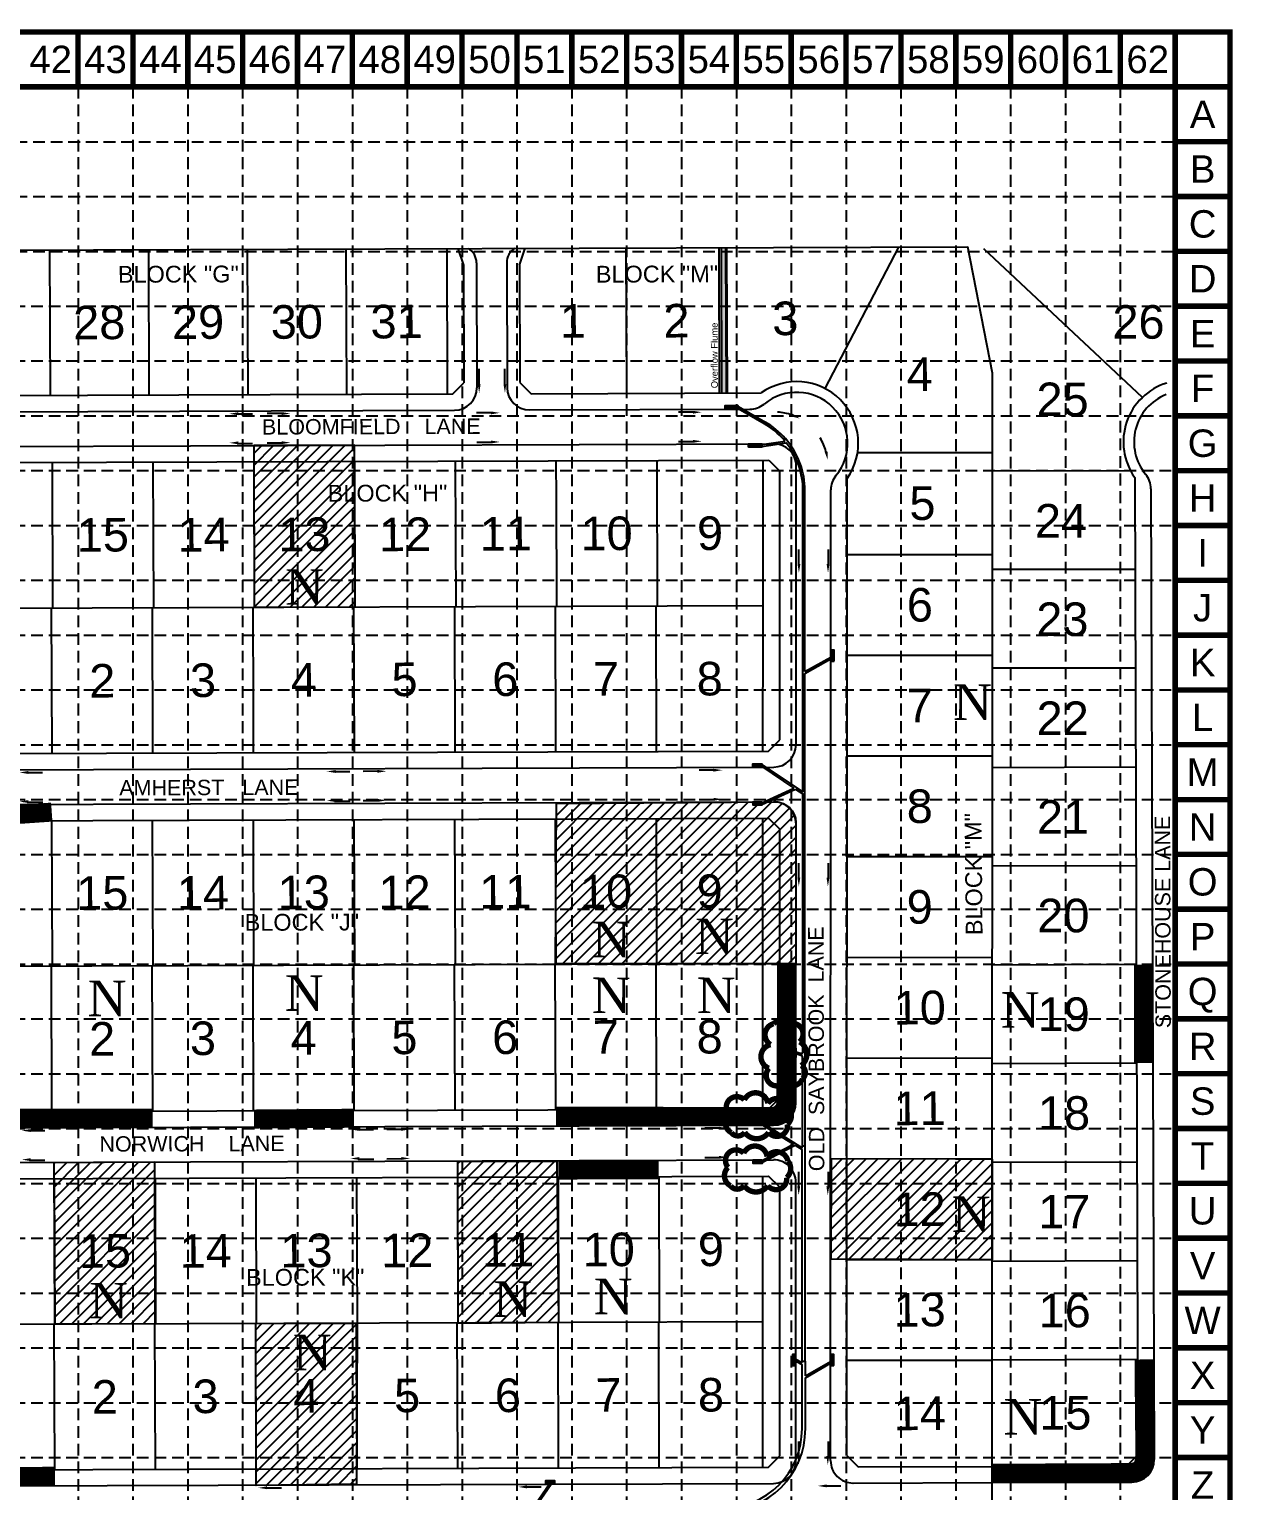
# Model space of a CAD drawing. Header units: feet. Extents: x 2468808 to 2471949, y 7110842 to 7112807.
# Drawn here: x 2470874 to 2471949, y 7111501 to 7112807 of the extents above; entities that cross this region are included whole.
import ezdxf
from ezdxf.enums import TextEntityAlignment as Align

# ---------------------------------------------------------------- set-up
doc = ezdxf.new("R2010")
doc.units = ezdxf.units.FT
doc.header["$LTSCALE"] = 35
doc.header["$MEASUREMENT"] = 0
doc.linetypes.add('HIDDEN', pattern=[0.375, 0.25, -0.125])
doc.linetypes.add('PHANTOM2', pattern=[3.15, 1.9, -0.25, 0.25, -0.25, 0.25, -0.25])
for name, color, linetype in [('AROW', 250, 'CONTINUOUS'), ('BASE', 7, 'CONTINUOUS'), ('BDY', 250, 'PHANTOM2'), ('BLOCKNO', 250, 'CONTINUOUS'), ('EROSION BLANKET', 84, 'CONTINUOUS'), ('FLOW', 250, 'CONTINUOUS'), ('FUTURE', 250, 'CONTINUOUS'), ('GRID', 254, 'HIDDEN'), ('INLET PROTECTION', 5, 'CONTINUOUS'), ('LOT', 250, 'CONTINUOUS'), ('LOTNO', 250, 'CONTINUOUS'), ('Newcastle homesites', 194, 'CONTINUOUS'), ('PVMT', 250, 'CONTINUOUS'), ('SODDED LOT', 2, 'CONTINUOUS'), ('SROW', 250, 'CONTINUOUS'), ('STM', 1, 'CONTINUOUS'), ('STRNAMES', 250, 'CONTINUOUS')]:
    doc.layers.add(name, color=color, linetype=linetype)
doc.styles.add('NEWCASTLE', font='TIMES.TTF')
doc.styles.get("Standard").update_dxf_attribs({"font": 'ARIAL.TTF'})
pattern_1 = [(45, (2470717.0252, 7110827.63866), (-0.176776695, 0.176776695), [])]
pattern_2 = [(135, (2472219.64393, 7111475.85205), (-0.176776695, -0.176776695), [])]

# ---------------------------------------------------------------- blocks, each defined once
blk = doc.blocks.new('1DB')
at = {"layer": 'FLOW'}
for p, q in [((6.2, 13), (20.1, 13)), ((6.2, -13.5), (20.1, -13.5))]:
    blk.add_line(p, q, dxfattribs=at)
for points in [[(7.3, 11.7), (7.3, 14.3), (-0.6, 13)], [(7.3, -14.3), (7.3, -11.7), (-0.6, -13)]]:
    blk.add_solid(points, dxfattribs=at)
blk = doc.blocks.new('1D')
at = {"layer": 'FLOW'}
for p, q in [((7.4, 11.5), (21.2, 11.5)), ((7.4, -11.5), (21.2, -11.5))]:
    blk.add_line(p, q, dxfattribs=at)
for points in [[(7.4, 10.2), (7.4, 12.8), (-0.4, 11.5)], [(7.4, -12.8), (7.4, -10.2), (-0.4, -11.5)]]:
    blk.add_solid(points, dxfattribs=at)

msp = doc.modelspace()

# ---------------------------------------------------------------- hatches: boundary and pattern name
at = {"layer": 'PVMT'}
h = msp.add_hatch(dxfattribs=at)
h.set_pattern_fill('CONCRETE', scale=10, angle=89.9854, style=0)
h.set_pattern_definition([(134.9854, (2472223.992, 7111378.821), (-10.000045, 0.002547), [1.4142, -2.8285, 0.7071, -4.2426, 1.4142, -3.535536]), (224.9854, (2472223.4934, 7111385.321), (-0.002547, -10.000045), [1.41421, -2.1213, 0.7071, -3.5355, 1.41421, -4.949816]), (153.42035, (2472225.4914, 7111377.3203), (-10, 0.002547), [1.118, -4.472, 1.118, -4.47234]), (206.55046, (2472225.4914, 7111377.3203), (-10, 0.002547), [1.118, -4.472, 1.118, -4.47234]), (89.9854, (2472224.491, 7111377.321), (-10, 0.00255), [0.5, -4, 1, -4, 0.5]), (89.9854, (2472222.991, 7111377.321), (-10, 0.00255), [-1.5, 1, -4, 0, -3.5, 0]), (89.9854, (2472222.491, 7111377.321), (-10, 0.00255), [-4, 0, -3, 1, -2, 0]), (89.9854, (2472220.991, 7111377.321), (-10, 0.00255), [-2, 0, -2.5, 1, -4.5, 0]), (89.9854, (2472219.491, 7111377.322), (-10, 0.00255), [-2, 1, -4, 1, -2, 0]), (89.9854, (2472216.991, 7111377.322), (-10, 0.00255), [-1.5, 1, -2, 0, -5.5, 0]), (89.9854, (2472216.491, 7111377.323), (-10, 0.00255), [-2, 0, -6, 1, -1, 0]), (179.9854, (2472223.492, 7111377.821), (-0.00255, -10), [-3, 0, -3, 0, -4, 0]), (179.9854, (2472225.492, 7111378.82), (-0.00255, -10), [-1.5, 1, -4, 0, -3.5, 0]), (179.9854, (2472225.492, 7111379.82), (-0.00255, -10), [-4, 0, -3.5, 1, -1.5, 0]), (179.9854, (2472225.493, 7111385.32), (-0.00255, -10), [-2, 1, -5, 1, -1, 0]), (179.9854, (2472224.492, 7111378.321), (-0.00255, -10), [-3, 0, -3.5, 0, -3.5, 0]), (179.9854, (2472224.492, 7111379.321), (-0.00255, -10), [-2.5, 0, -5.5, 0, -2, 0]), (179.9854, (2472223.992, 7111380.321), (-0.00255, -10), [-5, 0, -1.5, 0, -3.5, 0]), (179.9854, (2472224.992, 7111380.82), (-0.00255, -10), [-4.5, 0, -2, 0, -2.5, 0]), (179.9854, (2472223.493, 7111381.821), (-0.00255, -10), [-4, 0, -1.5, 0, -4, 0]), (179.9854, (2472222.993, 7111382.321), (-0.00255, -10), [-4.5, 0, -2, 0, -3.5, 0]), (179.9854, (2472225.493, 7111382.82), (-0.00255, -10), [-6, 0, -2.5, 0, -1.5, 0]), (179.9854, (2472223.993, 7111383.321), (-0.00255, -10), [-2, 0, -4, 0, -4, 0]), (179.9854, (2472224.493, 7111383.821), (-0.00255, -10), [-4.5, 0, -2.5, 0, -3, 0]), (179.9854, (2472224.993, 7111384.32), (-0.00255, -10), [-4, 0, -3, 0, -3, 0]), (179.9854, (2472224.493, 7111385.321), (-0.00255, -10), [-3, 0, -3, 0, -4, 0]), (179.9854, (2472223.994, 7111386.321), (-0.00255, -10), [-4, 0, -2, 0, -4, 0]), (179.9854, (2472223.494, 7111386.821), (-0.00255, -10), [-1.5, 0, -6, 0, -2.5, 0])])
h.paths.add_polyline_path([(2471495.5, 7112611.6), (2471491.5, 7112611.6), (2471492, 7112481.6), (2471496, 7112481.6)])
at = {"layer": 'SODDED LOT'}
h = msp.add_hatch(dxfattribs=at)
h.set_pattern_fill('ANSI31', color=256, scale=60, style=0)
h.paths.add_polyline_path([(2471074.5, 7112290.2), (2471164.6, 7112290.5), (2471164, 7112435), (2471074.1, 7112434.7)])
edge = h.paths.add_edge_path()
edge.add_line((2471343.8, 7111971.4), (2471344.7, 7112114.9))
edge.add_line((2471344.7, 7112114.9), (2471539.9, 7112116.2))
edge.add_arc((2471540, 7112097.8), 18.4, 0.6652, 90.3626, ccw=False)
edge.add_line((2471558.3, 7112098), (2471558.4, 7111971.6))
edge.add_line((2471558.4, 7111971.6), (2471343.8, 7111971.4))
h.paths.add_polyline_path([(2471734, 7111796.9), (2471589.9, 7111797.2), (2471589.6, 7111707.8), (2471734, 7111707.3)])
h.paths.add_polyline_path([(2471256.5, 7111650.5), (2471346.6, 7111651.4), (2471345.3, 7111794.4), (2471256.1, 7111794.9)])
h.paths.add_polyline_path([(2470896.1, 7111649.7), (2470986.2, 7111650.2), (2470985.8, 7111794.1), (2470895.5, 7111793.8)])
h.paths.add_polyline_path([(2471075.9, 7111650), (2471166.4, 7111650.4), (2471166, 7111506.4), (2471076.3, 7111505.2)])
edge = h.paths.add_edge_path()
edge.add_line((2470616.6, 7111503.8), (2470614.6, 7111613.5))
edge.add_line((2470614.6, 7111613.5), (2470752, 7111614.5))
edge.add_line((2470752, 7111614.5), (2470752.5, 7111524.2))
edge.add_arc((2470733, 7111524.1), 19.5, -88.4919, 0.3567, ccw=False)
edge.add_line((2470733.5, 7111504.6), (2470623.7, 7111504.2))
edge.add_line((2470623.7, 7111504.2), (2470616.6, 7111503.8))
h.paths.add_polyline_path([(2470463.6, 7111603.2), (2470613, 7111603.4), (2470612.9, 7111756.9), (2470462.9, 7111757.4)])
h.paths.add_polyline_path([(2469852.6, 7111706.2), (2469854.1, 7111571.6), (2469927.9, 7111571.6), (2469926.6, 7111706)])
edge = h.paths.add_edge_path()
edge.add_line((2470297.3, 7111740.5), (2470297.3, 7111842))
edge.add_line((2470297.3, 7111842), (2470411.9, 7111842.4))
edge.add_arc((2470411.9, 7111823), 19.4, 2.0481, 90.236, ccw=False)
edge.add_line((2470431.4, 7111823.7), (2470431.8, 7111741))
edge.add_line((2470431.8, 7111741), (2470297.3, 7111740.5))
h.paths.add_polyline_path([(2470148.9, 7111841.3), (2470149.5, 7111666.1), (2470223.6, 7111666.4), (2470222.9, 7111841.7)])
h.paths.add_polyline_path([(2470001.1, 7111840.8), (2469926.2, 7111840.4), (2469926.8, 7111706.4), (2470001.5, 7111706.6)])
h.paths.add_polyline_path([(2469683.7, 7111706.2), (2469852.2, 7111706.2), (2469851.4, 7111840.1), (2469708.6, 7111840.1), (2469694.2, 7111838.7), (2469687, 7111833.8), (2469682.2, 7111824.5), (2469681.4, 7111811.1), (2469682.4, 7111706.1)])
h.paths.add_polyline_path([(2469381, 7112045.7), (2469514.3, 7112044.5), (2469517.5, 7112080.6), (2469651.2, 7112064.4), (2469658.5, 7112108.2), (2469658.5, 7112116.8), (2469656.5, 7112120), (2469653.2, 7112126.9), (2469652.8, 7112135.1), (2469650.4, 7112142.4), (2469650.4, 7112146.4), (2469533, 7112162.7), (2469523.6, 7112122.5), (2469389.5, 7112138.3), (2469384.7, 7112102.6), (2469381.4, 7112070.9)])
h.paths.add_polyline_path([(2470183.6, 7112307.1), (2470258.3, 7112308.1), (2470258, 7112441), (2470183, 7112441)])
h.paths.add_polyline_path([(2470033.7, 7112306.6), (2470108.6, 7112307.6), (2470107.6, 7112441.3), (2470033, 7112441)])
h.paths.add_polyline_path([(2469731.5, 7112305.7), (2469808.5, 7112305.9), (2469807.9, 7112440.4), (2469731.1, 7112440.1)])
h.paths.add_polyline_path([(2469437.2, 7112304.7), (2469573.7, 7112305.3), (2469572.9, 7112439.8), (2469497.1, 7112438.9), (2469488.7, 7112437.5), (2469481.6, 7112432.7), (2469477.4, 7112427), (2469474.2, 7112416)])
h.paths.add_polyline_path([(2470320.4, 7112607.5), (2470321.1, 7112473.2), (2470245.5, 7112472.9), (2470245.1, 7112607)])
h.paths.add_polyline_path([(2470255.7, 7112007.2), (2470416.4, 7112007.9), (2470430.9, 7112007.8), (2470430.5, 7112122.8), (2470430.5, 7112123.9), (2470430.3, 7112125.5), (2470430, 7112126.7), (2470429.9, 7112127.2), (2470429.6, 7112128.2), (2470429.5, 7112128.7), (2470429, 7112130.2), (2470428.3, 7112131.6), (2470427.4, 7112133), (2470426.6, 7112134.3), (2470425.6, 7112135.6), (2470424.5, 7112136.7), (2470423.4, 7112137.7), (2470422, 7112138.8), (2470420.8, 7112139.5), (2470419.2, 7112140.4), (2470417.8, 7112141), (2470416.4, 7112141.5), (2470415.1, 7112141.9), (2470413.1, 7112142.2), (2470411.7, 7112142.4), (2470255.7, 7112141.7)])
h.paths.add_polyline_path([(2470605.1, 7112373.6), (2470460.6, 7112373.3), (2470460.5, 7112450.6), (2470529.8, 7112450.1), (2470605, 7112450.5)])
at = {"layer": 'STM'}
h = msp.add_hatch(dxfattribs=at)
h.set_pattern_fill('ANSI31', color=5, scale=2, angle=90, style=0)
h.set_pattern_definition(pattern_2)
h.paths.add_polyline_path([(2471506.8, 7112467.1), (2471506.8, 7112470.1), (2471494.8, 7112470.1), (2471494.8, 7112467.1)])
h = msp.add_hatch(dxfattribs=at)
h.set_pattern_fill('ANSI31', color=5, scale=2, angle=90, style=0)
h.set_pattern_definition(pattern_2)
h.paths.add_polyline_path([(2471516, 7112433.2), (2471516, 7112436.2), (2471528, 7112436.2), (2471528, 7112433.2)])
h = msp.add_hatch(dxfattribs=at)
h.set_pattern_fill('ANSI31', color=5, scale=2, angle=90, style=0)
h.set_pattern_definition(pattern_2)
h.paths.add_polyline_path([(2471592.5, 7112241.9), (2471592.5, 7112251.9), (2471589.5, 7112251.9), (2471589.5, 7112241.9)])
h = msp.add_hatch(dxfattribs=at)
h.set_pattern_fill('ANSI31', color=5, scale=2, angle=90, style=0)
h.set_pattern_definition(pattern_2)
h.paths.add_polyline_path([(2471519.9, 7112147.2), (2471519.9, 7112150.2), (2471527.9, 7112150.2), (2471527.9, 7112147.2)])
h = msp.add_hatch(dxfattribs=at)
h.set_pattern_fill('ANSI31', color=5, scale=2, angle=90, style=0)
h.set_pattern_definition(pattern_2)
h.paths.add_polyline_path([(2471528, 7112116.2), (2471528.1, 7112113.2), (2471520.1, 7112113.2), (2471520, 7112116.2)])
h = msp.add_hatch(dxfattribs=at)
h.set_pattern_fill('ANSI31', color=5, scale=2, angle=90, style=0)
h.set_pattern_definition(pattern_2)
h.paths.add_polyline_path([(2471558.5, 7111887.9), (2471558.5, 7111895.9), (2471555.5, 7111895.9), (2471555.5, 7111887.9)])
h = msp.add_hatch(dxfattribs=at)
h.set_pattern_fill('ANSI31', color=5, scale=2, angle=90, style=0)
h.set_pattern_definition(pattern_2)
h.paths.add_polyline_path([(2471528, 7111827.2), (2471528, 7111830.2), (2471520, 7111830.2), (2471520, 7111827.2)])
h = msp.add_hatch(dxfattribs=at)
h.set_pattern_fill('ANSI31', color=5, scale=2, angle=90, style=0)
h.set_pattern_definition(pattern_2)
h.paths.add_polyline_path([(2471528.1, 7111796.2), (2471528.2, 7111793.2), (2471520.2, 7111793.2), (2471520.1, 7111796.2)])
h = msp.add_hatch(dxfattribs=at)
h.set_pattern_fill('ANSI31', color=5, scale=2, style=0)
h.set_pattern_definition(pattern_1)
h.paths.add_polyline_path([(2471555.4, 7111612.4), (2471558.4, 7111612.4), (2471558.4, 7111622.4), (2471555.4, 7111622.4)])
h = msp.add_hatch(dxfattribs=at)
h.set_pattern_fill('ANSI31', color=5, scale=2, style=0)
h.set_pattern_definition(pattern_1)
h.paths.add_polyline_path([(2471592.4, 7111612.4), (2471592.4, 7111622.4), (2471589.4, 7111622.4), (2471589.4, 7111612.4)])
h = msp.add_hatch(dxfattribs=at)
h.set_pattern_fill('ANSI31', color=5, scale=2, style=0)
h.set_pattern_definition(pattern_1)
h.paths.add_polyline_path([(2471334.9, 7111506.6), (2471334.9, 7111509.6), (2471342.9, 7111509.6), (2471342.9, 7111506.6)])

# ---------------------------------------------------------------- linework, layer by layer
at = {"layer": 'AROW', "color": 7}
for p, q in [((2471246.5, 7112610.8), (2471247, 7112480.8)), ((2471529.1, 7112274.7), (2471529.1, 7112421.8)), ((2470795.5, 7112289.2), (2471529.2, 7112291.8)), ((2471529, 7112161.7), (2471529.1, 7112275.7)), ((2471528.9, 7111841.7), (2471529, 7112101.7)), ((2470796.5, 7111969.2), (2471529, 7111971.7)), ((2471528.9, 7111521.7), (2471528.9, 7111781.7)), ((2470797.6, 7111649.2), (2471528.9, 7111651.7))]:
    msp.add_line(p, q, dxfattribs=at)
at = {"layer": 'BASE', "color": 9}
msp.add_line((2471897.2, 7112755.3), (2471897.2, 7110893.3), dxfattribs=at)
at = {"layer": 'BASE', "const_width": 4.9}
for points in [[(2468810.2, 7110844.3), (2471946.2, 7110844.3), (2471946.2, 7112804.3), (2468810.2, 7112804.3)], [(2468859.2, 7110893.3), (2471897.2, 7110893.3), (2471897.2, 7112755.3), (2468859.2, 7112755.3)]]:
    msp.add_lwpolyline(points, close=True, dxfattribs=at)
for points in [[(2470917.2, 7112755.3), (2470917.2, 7112804.3)], [(2470966.2, 7112755.3), (2470966.2, 7112804.3)], [(2471015.2, 7112755.3), (2471015.2, 7112804.3)], [(2471064.2, 7112755.3), (2471064.2, 7112804.3)], [(2471113.2, 7112755.3), (2471113.2, 7112804.3)], [(2471162.2, 7112755.3), (2471162.2, 7112804.3)], [(2471211.2, 7112755.3), (2471211.2, 7112804.3)], [(2471260.2, 7112755.3), (2471260.2, 7112804.3)], [(2471309.2, 7112755.3), (2471309.2, 7112804.3)], [(2471358.2, 7112755.3), (2471358.2, 7112804.3)], [(2471407.2, 7112755.3), (2471407.2, 7112804.3)], [(2471456.2, 7112755.3), (2471456.2, 7112804.3)], [(2471505.2, 7112755.3), (2471505.2, 7112804.3)], [(2471554.2, 7112755.3), (2471554.2, 7112804.3)], [(2471603.2, 7112755.3), (2471603.2, 7112804.3)], [(2471652.2, 7112755.3), (2471652.2, 7112804.3)], [(2471701.2, 7112755.3), (2471701.2, 7112804.3)], [(2471750.2, 7112755.3), (2471750.2, 7112804.3)], [(2471799.2, 7112755.3), (2471799.2, 7112804.3)], [(2471848.2, 7112755.3), (2471848.2, 7112804.3)], [(2471897.2, 7112755.3), (2471897.2, 7112804.3)], [(2471946.2, 7112755.3), (2471946.2, 7112804.3)], [(2471946.2, 7112755.3), (2471897.2, 7112755.3)], [(2471946.2, 7112706.3), (2471897.2, 7112706.3)], [(2471946.2, 7112657.3), (2471897.2, 7112657.3)], [(2471946.2, 7112608.3), (2471897.2, 7112608.3)], [(2471946.2, 7112559.3), (2471897.2, 7112559.3)], [(2471946.2, 7112510.3), (2471897.2, 7112510.3)], [(2471946.2, 7112461.3), (2471897.2, 7112461.3)], [(2471946.2, 7112412.3), (2471897.2, 7112412.3)], [(2471946.2, 7112363.3), (2471897.2, 7112363.3)], [(2471946.2, 7112314.3), (2471897.2, 7112314.3)], [(2471946.2, 7112265.3), (2471897.2, 7112265.3)], [(2471946.2, 7112216.3), (2471897.2, 7112216.3)], [(2471946.2, 7112167.3), (2471897.2, 7112167.3)], [(2471946.2, 7112118.3), (2471897.2, 7112118.3)], [(2471946.2, 7112069.3), (2471897.2, 7112069.3)], [(2471946.2, 7112020.3), (2471897.2, 7112020.3)], [(2471946.2, 7111971.3), (2471897.2, 7111971.3)], [(2471946.2, 7111922.3), (2471897.2, 7111922.3)], [(2471946.2, 7111873.3), (2471897.2, 7111873.3)], [(2471946.2, 7111824.3), (2471897.2, 7111824.3)], [(2471946.2, 7111775.3), (2471897.2, 7111775.3)], [(2471946.2, 7111726.3), (2471897.2, 7111726.3)], [(2471946.2, 7111677.3), (2471897.2, 7111677.3)], [(2471946.2, 7111628.3), (2471897.2, 7111628.3)], [(2471946.2, 7111579.3), (2471897.2, 7111579.3)], [(2471946.2, 7111530.3), (2471897.2, 7111530.3)]]:
    msp.add_lwpolyline(points, dxfattribs=at)
at = {"layer": 'BDY', "color": 7, "linetype": 'Continuous'}
for p, q in [((2470604.4, 7112608.6), (2471712.1, 7112612.3)), ((2471734.1, 7112499.3), (2471712.1, 7112612.3)), ((2471733.8, 7111462.4), (2471734.1, 7112499.3))]:
    msp.add_line(p, q, dxfattribs=at)
at = {"layer": 'EROSION BLANKET', "const_width": 17}
for points in [[(2470893.7, 7112107.1), (2470867.6, 7112105.3), (2470800.3, 7112105.1, 0.345478), (2470789.7, 7112096.7), (2470791.1, 7111843.1, 0.367897), (2470799.2, 7111833.7), (2470983.9, 7111833.7)], [(2471344.2, 7111835.4), (2471536.7, 7111835, 0.408154), (2471549.5, 7111847.5), (2471550.1, 7111971.2)]]:
    msp.add_lwpolyline(points, format="xyb", dxfattribs=at)
for points in [[(2471868.9, 7111970.9), (2471868.9, 7111883)], [(2471074.3, 7111832.8), (2471163.7, 7111833.5)], [(2471346.1, 7111787.2), (2471435.7, 7111787.5)], [(2470790.6, 7111649.7), (2470791.4, 7111522.6), (2470794.8, 7111518), (2470803.2, 7111512.5), (2470809.9, 7111513.2), (2470896.7, 7111513.5)], [(2471869.5, 7111617.9), (2471869.6, 7111588.8), (2471870.2, 7111529.2), (2471868, 7111521.6), (2471865.1, 7111518.9), (2471858.9, 7111516.7), (2471852.1, 7111516.8), (2471734, 7111516.2)]]:
    msp.add_lwpolyline(points, dxfattribs=at)
at = {"layer": 'FLOW', "color": 7}
for start, end in [(70.4938, 85.976), (15.7818, 31.264)]:
    msp.add_arc((2471538.6, 7112416.3), 48.5, start, end, dxfattribs=at)
for points in [[(2471555.3, 7112463.2), (2471554.3, 7112460.8), (2471562, 7112458.8)], [(2471586.6, 7112429.7), (2471584, 7112429.2), (2471586.9, 7112421.7)]]:
    msp.add_solid(points, dxfattribs=at)
at = {"layer": 'FUTURE'}
for p, q in [((2471867.9, 7112477.7), (2471726.4, 7112610.5)), ((2471857.4, 7112412), (2471734.3, 7112411.7)), ((2471861, 7112406.2), (2471863.9, 7111532.8)), ((2471875.5, 7112396.1), (2471878.5, 7111528.4)), ((2471861.3, 7112323.8), (2471734.2, 7112323.9)), ((2471861.6, 7112235.6), (2471734.3, 7112235.7)), ((2471861.9, 7112147.3), (2471734, 7112146.8)), ((2471862.2, 7112059.1), (2471734.3, 7112058.8)), ((2471862.5, 7111970.8), (2471734, 7111970.4)), ((2471862.8, 7111882.6), (2471733.9, 7111882)), ((2471863.1, 7111794.3), (2471734, 7111793.9)), ((2471863.4, 7111706.1), (2471733.9, 7111705.6)), ((2471863.7, 7111617.8), (2471733.7, 7111617.4)), ((2471854, 7111522.8), (2471863.9, 7111532.8)), ((2471734, 7111522.4), (2471854, 7111522.8)), ((2471734, 7111507.9), (2471858.5, 7111508.3))]:
    msp.add_line(p, q, dxfattribs=at)
for centre, radius, start, end in [((2471905.9, 7112438), 55, 107.1389, 215.2922), ((2471905.9, 7112438), 45.5, 111.7695, 219.7523), ((2471855.5, 7112396.1), 20, 0.1954, 39.7523), ((2471858.5, 7111528.3), 20, 270.1954, 0.1954)]:
    msp.add_arc(centre, radius, start, end, dxfattribs=at)
at = {"layer": 'GRID', "color": 252, "linetype": 'HIDDEN', "ltscale": 1.2}
for p, q in [((2470917.2, 7112755.3), (2470917.2, 7111040.1)), ((2470966.2, 7112755.3), (2470966.2, 7111040.1)), ((2471015.2, 7112755.3), (2471015.2, 7111040.1)), ((2471064.2, 7112755.3), (2471064.2, 7111040.1)), ((2471113.2, 7112755.3), (2471113.2, 7111040.1)), ((2471162.2, 7112755.3), (2471162.2, 7111040.1)), ((2471211.2, 7112755.3), (2471211.2, 7111040.1)), ((2471260.2, 7112755.3), (2471260.2, 7111040.1)), ((2471309.2, 7112755.3), (2471309.2, 7111040.1)), ((2471358.2, 7112755.3), (2471358.2, 7111040.1)), ((2471407.2, 7112755.3), (2471407.2, 7111040.1)), ((2471456.2, 7112755.3), (2471456.2, 7111040.1)), ((2471505.2, 7112755.3), (2471505.2, 7111040.1)), ((2471554.2, 7112755.3), (2471554.2, 7111040.1)), ((2471603.2, 7112755.3), (2471603.2, 7111040.1)), ((2471652.2, 7112755.3), (2471652.2, 7111040.1)), ((2471701.2, 7112755.3), (2471701.2, 7111040.1)), ((2471750.2, 7112755.3), (2471750.2, 7111040.1)), ((2471799.1, 7112756.1), (2471799.1, 7111040.1)), ((2471848.1, 7112756.1), (2471848.1, 7111040.1)), ((2468861, 7112706.2), (2471899, 7112706.2)), ((2468861, 7112657.2), (2471899, 7112657.2)), ((2468861, 7112608.2), (2471899, 7112608.2)), ((2468859.2, 7112559.3), (2471897.2, 7112559.3)), ((2468859.2, 7112510.3), (2471897.2, 7112510.3)), ((2468859.2, 7112461.3), (2471897.2, 7112461.3)), ((2468859.2, 7112412.3), (2471897.2, 7112412.3)), ((2468859.2, 7112363.3), (2471897.2, 7112363.3)), ((2468859.2, 7112314.3), (2471897.2, 7112314.3)), ((2468859.2, 7112265.3), (2471897.2, 7112265.3)), ((2468859.2, 7112216.3), (2471897.2, 7112216.3)), ((2468859.2, 7112167.3), (2471897.2, 7112167.3)), ((2468859.2, 7112118.3), (2471897.2, 7112118.3)), ((2468859.2, 7112069.3), (2471897.2, 7112069.3)), ((2468859.2, 7112020.3), (2471897.2, 7112020.3)), ((2468859.2, 7111971.3), (2471897.2, 7111971.3)), ((2468859.2, 7111922.3), (2471897.2, 7111922.3)), ((2468859.2, 7111873.3), (2471897.2, 7111873.3)), ((2468859.2, 7111824.3), (2471897.2, 7111824.3)), ((2468859.2, 7111775.3), (2471897.2, 7111775.3)), ((2468859.2, 7111726.3), (2471897.2, 7111726.3)), ((2468859.2, 7111677.3), (2471897.2, 7111677.3)), ((2468859.2, 7111628.3), (2471897.2, 7111628.3)), ((2468859.2, 7111579.3), (2471897.2, 7111579.3)), ((2468859.2, 7111530.3), (2471897.2, 7111530.3))]:
    msp.add_line(p, q, dxfattribs=at)
at = {"layer": 'INLET PROTECTION', "color": 170, "ltscale": 100, "const_width": 4.82}
for points in [[(2471561.7, 7111901.8, 0.520567), (2471561.7, 7111901.8, 0.765195), (2471553.3, 7111918.1, 0.417879), (2471538.5, 7111918, 0.6649), (2471535.8, 7111899.3, 0.744833), (2471534.3, 7111878.2, 0.975642), (2471548, 7111865.2, 0.520567), (2471564.3, 7111868.7, 0.520567), (2471563.1, 7111880.6, 0.540264), (2471561.7, 7111901.8)], [(2471534, 7111820.9, 0.520567), (2471534, 7111820.9, 0.765195), (2471550.8, 7111828.1, 0.417879), (2471551.8, 7111842.8, 0.6649), (2471533.3, 7111846.8, 0.744833), (2471512.4, 7111849.9, 0.975642), (2471498.5, 7111837.2, 0.520567), (2471500.7, 7111820.7, 0.520567), (2471512.7, 7111821, 0.540264), (2471534, 7111820.9)], [(2471533.3, 7111773.3, 0.520567), (2471533.3, 7111773.3, 0.765195), (2471550.1, 7111780.5, 0.417879), (2471551.2, 7111795.2, 0.6649), (2471532.7, 7111799.2, 0.744833), (2471511.8, 7111802.3, 0.975642), (2471497.8, 7111789.6, 0.520567), (2471500.1, 7111773.1, 0.520567), (2471512.1, 7111773.4, 0.540264), (2471533.3, 7111773.3)]]:
    msp.add_lwpolyline(points, format="xyb", close=True, dxfattribs=at)
at = {"layer": 'LOT', "color": 7}
for p, q in [((2470891.8, 7112609.6), (2470892.2, 7112479.6)), ((2470980, 7112609.9), (2470980.5, 7112479.9)), ((2471068.3, 7112610.2), (2471068.7, 7112480.2)), ((2471156.5, 7112610.5), (2471157, 7112480.5)), ((2471406.5, 7112611.3), (2471407, 7112481.3)), ((2471489.5, 7112611.6), (2471490, 7112481.6)), ((2471491.5, 7112611.6), (2471492, 7112481.6)), ((2471495.5, 7112611.6), (2471496, 7112481.6)), ((2471496.5, 7112611.6), (2471497, 7112481.6)), ((2471496.5, 7112611.6), (2471497, 7112481.6)), ((2471584.5, 7112485.6), (2471650.3, 7112612.1)), ((2471613.5, 7112428.6), (2471734.1, 7112428.5)), ((2470894.1, 7112419.6), (2470894.5, 7112289.6)), ((2470984.1, 7112419.9), (2470984.5, 7112289.9)), ((2471074.1, 7112420.2), (2471074.5, 7112290.2)), ((2471164.1, 7112420.5), (2471164.5, 7112290.5)), ((2471254.1, 7112420.8), (2471254.5, 7112290.8)), ((2471344.1, 7112421.1), (2471344.2, 7112387.1)), ((2471434.1, 7112421.4), (2471434.5, 7112291.4)), ((2471344.2, 7112392.6), (2471344.5, 7112291.1)), ((2471604.1, 7112337.4), (2471734.1, 7112337.3)), ((2470894, 7112159.6), (2470893.6, 7112289.6)), ((2470984, 7112159.9), (2470983.6, 7112289.9)), ((2471073.9, 7112201.4), (2471073.6, 7112290.2)), ((2471164, 7112160.5), (2471163.6, 7112290.5)), ((2471254, 7112160.8), (2471253.6, 7112290.8)), ((2471344, 7112161.1), (2471343.6, 7112291.1)), ((2471434, 7112161.4), (2471433.6, 7112291.4)), ((2471604, 7112247.4), (2471734, 7112247.3)), ((2471074, 7112160.2), (2471073.9, 7112201.6)), ((2471604, 7112157.4), (2471734, 7112157.3)), ((2470893.5, 7112099.6), (2470894, 7111969.6)), ((2470983.5, 7112099.9), (2470984, 7111969.9)), ((2471073.5, 7112100.2), (2471074, 7111970.2)), ((2471163.5, 7112100.5), (2471164, 7111970.5)), ((2471253.5, 7112100.8), (2471254, 7111970.8)), ((2471343.5, 7112101.1), (2471343.8, 7112023.7)), ((2471433.5, 7112101.4), (2471434, 7111971.4)), ((2471604, 7112067.4), (2471734, 7112067.3)), ((2471343.8, 7112024.5), (2471344, 7111971.1)), ((2470893.9, 7111839.6), (2470893.5, 7111969.6)), ((2470983.9, 7111839.9), (2470983.5, 7111969.9)), ((2471073.6, 7111950.3), (2471073.5, 7111970.2)), ((2471163.9, 7111840.5), (2471163.5, 7111970.5)), ((2471253.9, 7111840.8), (2471253.5, 7111970.8)), ((2471343.9, 7111841.1), (2471343.5, 7111971.1)), ((2471433.9, 7111841.4), (2471433.5, 7111971.4)), ((2471604, 7111977.4), (2471734, 7111977.3)), ((2471073.9, 7111840.2), (2471073.5, 7111963.3)), ((2471604, 7111887.4), (2471734, 7111887.3)), ((2471603.9, 7111797.4), (2471702.2, 7111797.3)), ((2471701.1, 7111797.3), (2471733.9, 7111797.3)), ((2470896, 7111779.6), (2470896.4, 7111649.6)), ((2470986, 7111779.9), (2470986.4, 7111649.9)), ((2471076, 7111780.2), (2471076.4, 7111650.2)), ((2471166, 7111780.5), (2471166.4, 7111650.5)), ((2471256, 7111780.8), (2471256.4, 7111650.8)), ((2471346, 7111781.1), (2471346, 7111770.7)), ((2471346, 7111774.9), (2471346.4, 7111651.1)), ((2471436, 7111781.4), (2471436.4, 7111651.4)), ((2471603.9, 7111707.4), (2471733.9, 7111707.3)), ((2470896.4, 7111519.6), (2470895.9, 7111649.6)), ((2470986.4, 7111519.9), (2470985.9, 7111649.9)), ((2471076.4, 7111520.2), (2471075.9, 7111650.2)), ((2471166, 7111625.3), (2471165.9, 7111650.5)), ((2471256.4, 7111520.8), (2471255.9, 7111650.8)), ((2471346.4, 7111521.1), (2471345.9, 7111651.1)), ((2471436, 7111630.5), (2471435.9, 7111651.4)), ((2471436.4, 7111521.4), (2471436, 7111637.7)), ((2471166.4, 7111520.5), (2471166, 7111625.3)), ((2471603.9, 7111617.4), (2471733.9, 7111617.3))]:
    msp.add_line(p, q, dxfattribs=at)
at = {"layer": 'PVMT', "color": 7}
for p, q in [((2471273.1, 7112598.1), (2471273.5, 7112486.4)), ((2471300.1, 7112598.1), (2471300.5, 7112486.4)), ((2470821.6, 7112464.8), (2471253.5, 7112466.3)), ((2471320.5, 7112466.5), (2471517.3, 7112467.2)), ((2470800.5, 7112433.7), (2471538.5, 7112436.3)), ((2471558.5, 7112167.2), (2471558.6, 7112416.3)), ((2471589.4, 7111527.5), (2471589.6, 7112395.1)), ((2470801.4, 7112144.7), (2471538.6, 7112147.3)), ((2470801.6, 7112113.7), (2471538.4, 7112116.3)), ((2471558.4, 7111847.2), (2471558.5, 7112096.2)), ((2470802.5, 7111824.7), (2471538.5, 7111827.3)), ((2470802.6, 7111793.7), (2471538.4, 7111796.3)), ((2471558.4, 7111527.2), (2471558.4, 7111776.2)), ((2470803.6, 7111504.7), (2471538.4, 7111507.2)), ((2471609.4, 7111507.5), (2471733.9, 7111507.9))]:
    msp.add_line(p, q, dxfattribs=at)
for centre, radius, start, end in [((2471258.1, 7112598), 15, 0.1954, 58.5538), ((2471315.1, 7112598.2), 15, 121.2974, 180.1954), ((2471253.5, 7112486.3), 20, 270.1954, 0.1954), ((2471320.5, 7112486.5), 20, 180.1954, 270.1954), ((2471559.1, 7112436.8), 45.5, 320.4285, 129.7523), ((2471517.2, 7112487.2), 20, 270.1954, 309.7523), ((2471538.6, 7112416.3), 20, 359.9854, 90.1954), ((2471609.6, 7112395.1), 20, 140.4285, 179.9854), ((2471538.5, 7112167.3), 20, 270.1954, 359.9854), ((2471538.5, 7112096.3), 20, 359.9854, 90.1954), ((2471538.4, 7111847.3), 20, 270.1954, 359.9854), ((2471538.4, 7111776.3), 20, 359.9854, 90.1954), ((2471538.4, 7111527.2), 20, 270.1954, 359.9854), ((2471609.4, 7111527.5), 20, 179.9854, 270.1954)]:
    msp.add_arc(centre, radius, start, end, dxfattribs=at)
at = {"layer": 'SODDED LOT'}
for points in [[(2471074.5, 7112290.2), (2471164.6, 7112290.5), (2471164, 7112435), (2471074.1, 7112434.7)], [(2470896.1, 7111649.7), (2470986.2, 7111650.2), (2470985.8, 7111794.1), (2470895.5, 7111793.8)], [(2471256.5, 7111650.5), (2471346.6, 7111651.4), (2471345.3, 7111794.4), (2471256.1, 7111794.9)], [(2471734, 7111796.9), (2471589.9, 7111797.2), (2471589.6, 7111707.8), (2471734, 7111707.3)], [(2471075.9, 7111650), (2471166.4, 7111650.4), (2471166, 7111506.4), (2471076.3, 7111505.2)]]:
    msp.add_lwpolyline(points, close=True, dxfattribs=at)
msp.add_lwpolyline([(2471343.8, 7111971.4), (2471344.7, 7112114.9), (2471539.9, 7112116.2, -0.412668), (2471558.3, 7112098), (2471558.4, 7111971.6)], format="xyb", close=True, dxfattribs=at)
at = {"layer": 'SROW', "color": 7}
for p, q in [((2471256.5, 7112610.8), (2471261.6, 7112595.8)), ((2471311.6, 7112596), (2471316.5, 7112611)), ((2471261.6, 7112595.8), (2471261.9, 7112490.8)), ((2471311.6, 7112596), (2471311.9, 7112491)), ((2471252, 7112480.8), (2471261.9, 7112490.8)), ((2471311.9, 7112491), (2471322, 7112481)), ((2470811.4, 7112479.3), (2471252, 7112480.8)), ((2471322, 7112481), (2471527.3, 7112481.7)), ((2470805, 7112419.3), (2471534.1, 7112421.7)), ((2471534.1, 7112421.7), (2471544.1, 7112411.8)), ((2471544, 7112171.8), (2471544.1, 7112411.8)), ((2471603.9, 7111532), (2471604.1, 7112405.2)), ((2471534, 7112161.7), (2471544, 7112171.8)), ((2470805.9, 7112159.3), (2471534, 7112161.7)), ((2470806.1, 7112099.3), (2471534, 7112101.7)), ((2471534, 7112101.7), (2471544, 7112091.8)), ((2471543.9, 7111851.8), (2471544, 7112091.8)), ((2471533.9, 7111841.7), (2471543.9, 7111851.8)), ((2470807, 7111839.3), (2471533.9, 7111841.7)), ((2470807.2, 7111779.3), (2471533.9, 7111781.7)), ((2471543.9, 7111771.8), (2471533.9, 7111781.7)), ((2471543.9, 7111531.8), (2471543.9, 7111771.8)), ((2471533.9, 7111521.7), (2471543.9, 7111531.8)), ((2471603.9, 7111532), (2471613.9, 7111522)), ((2470808.1, 7111519.3), (2471533.9, 7111521.7)), ((2471613.9, 7111522), (2471733.9, 7111522.4))]:
    msp.add_line(p, q, dxfattribs=at)
msp.add_arc((2471559.1, 7112436.8), 55, 324.8886, 125.2922, dxfattribs=at)
at = {"layer": 'STM', "color": 5}
for p, q in [((2471506.8, 7112469.5), (2471531, 7112455.6)), ((2471506.8, 7112467.8), (2471530.2, 7112454.3)), ((2471528, 7112435.5), (2471548.7, 7112438.5)), ((2471549, 7112440.9), (2471547.7, 7112439.7)), ((2471528, 7112434), (2471549.8, 7112437.2)), ((2471564.6, 7112126.5), (2471564.7, 7112394.3)), ((2471566.4, 7112232.8), (2471566.5, 7112394.3)), ((2471566.4, 7112232.8), (2471589.5, 7112245.7)), ((2471566.4, 7112231.1), (2471589.5, 7112244)), ((2471566.4, 7112126.5), (2471566.4, 7112231.1)), ((2471527.9, 7112149.6), (2471564.5, 7112125.1)), ((2471527.9, 7112147.8), (2471556.5, 7112128.6)), ((2471528.1, 7112115.5), (2471556.5, 7112128.6)), ((2471528.1, 7112113.9), (2471558, 7112127.6)), ((2471558, 7112127.6), (2471564.5, 7112123.3)), ((2471564.5, 7112125.1), (2471564.5, 7112126.5)), ((2471566.5, 7112126.5), (2471564.5, 7112126.5)), ((2471566.5, 7111892.5), (2471566.5, 7112126.5)), ((2471564.5, 7111892.5), (2471564.5, 7112123.3)), ((2471564.2, 7111890.7), (2471558.5, 7111892.7)), ((2471564.2, 7111889.1), (2471558.5, 7111891.1)), ((2471564.2, 7111890.7), (2471564.2, 7111892.5)), ((2471566.7, 7111892.5), (2471564.2, 7111892.5)), ((2471564.2, 7111808.5), (2471564.2, 7111889.1)), ((2471566.7, 7111808.5), (2471566.7, 7111892.5)), ((2471528, 7111829.6), (2471564.1, 7111807.2)), ((2471528, 7111827.8), (2471556.3, 7111810.3)), ((2471528.1, 7111795.6), (2471556.3, 7111810.3)), ((2471528.1, 7111793.9), (2471557.8, 7111809.4)), ((2471557.8, 7111809.4), (2471564.1, 7111805.5)), ((2471564, 7111616.5), (2471564.1, 7111805.5)), ((2471564.1, 7111807.2), (2471564.1, 7111808.5)), ((2471566.8, 7111808.5), (2471564.1, 7111808.5)), ((2471566.8, 7111616.5), (2471566.8, 7111808.5)), ((2471558.4, 7111618.2), (2471563.9, 7111615.2)), ((2471558.4, 7111616.5), (2471563.9, 7111613.5)), ((2471563.9, 7111615.2), (2471563.9, 7111616.5)), ((2471563.9, 7111616.5), (2471566.9, 7111616.5)), ((2471566.9, 7111603.2), (2471566.9, 7111616.5)), ((2471566.9, 7111603.2), (2471589.4, 7111616.2)), ((2471566.9, 7111601.5), (2471589.4, 7111614.5)), ((2471563.9, 7111556.1), (2471563.9, 7111613.5)), ((2471566.9, 7111556.1), (2471566.9, 7111601.5)), ((2471322.7, 7111484.3), (2471338, 7111506.6)), ((2471324.5, 7111484.3), (2471339.8, 7111506.6))]:
    msp.add_line(p, q, dxfattribs=at)
for points in [[(2471506.8, 7112467.1), (2471506.8, 7112470.1), (2471494.8, 7112470.1), (2471494.8, 7112467.1)], [(2471516, 7112433.2), (2471516, 7112436.2), (2471528, 7112436.2), (2471528, 7112433.2)], [(2471592.5, 7112241.9), (2471592.5, 7112251.9), (2471589.5, 7112251.9), (2471589.5, 7112241.9)], [(2471519.9, 7112147.2), (2471519.9, 7112150.2), (2471527.9, 7112150.2), (2471527.9, 7112147.2)], [(2471528, 7112116.2), (2471528.1, 7112113.2), (2471520.1, 7112113.2), (2471520, 7112116.2)], [(2471558.5, 7111887.9), (2471558.5, 7111895.9), (2471555.5, 7111895.9), (2471555.5, 7111887.9)], [(2471528, 7111827.2), (2471528, 7111830.2), (2471520, 7111830.2), (2471520, 7111827.2)], [(2471528.1, 7111796.2), (2471528.2, 7111793.2), (2471520.2, 7111793.2), (2471520.1, 7111796.2)], [(2471555.4, 7111612.4), (2471558.4, 7111612.4), (2471558.4, 7111622.4), (2471555.4, 7111622.4)], [(2471592.4, 7111612.4), (2471592.4, 7111622.4), (2471589.4, 7111622.4), (2471589.4, 7111612.4)], [(2471334.9, 7111506.6), (2471334.9, 7111509.6), (2471342.9, 7111509.6), (2471342.9, 7111506.6)]]:
    msp.add_lwpolyline(points, close=True, dxfattribs=at)
for centre, radius, start, end in [((2471495.6, 7112394.3), 69.2, 41.0722, 59.9854), ((2471495.6, 7112394.3), 70.8, 41.0722, 59.9854), ((2471495.6, 7112394.3), 69.1, 39.7663, 41.0722), ((2471495.6, 7112394.3), 70.9, 359.9854, 41.0722), ((2471495.6, 7112394.3), 69.1, 359.9854, 38.3205), ((2471492.4, 7111556.1), 71.5, 270.1954, 359.9854), ((2471492.4, 7111556.1), 74.5, 270.1954, 359.9854)]:
    msp.add_arc(centre, radius, start, end, dxfattribs=at)

# ---------------------------------------------------------------- block references
at = {"layer": 'FLOW', "color": 7}
for name, p, rotation in [('1D', (2471287, 7112482.1), 90.19540547412036), ('1DB', (2471053, 7112450.1), 0.1954054742113834), ('1DB', (2471574.1, 7112321.6), 89.98540548640919), ('1DB', (2470865.5, 7112129.5), 0.1954054742113834), ('1DB', (2471140, 7112130.4), 0.1954054742113834), ('1DB', (2471574, 7112041.3), 89.98540548640919), ('1DB', (2470867.5, 7111809.5), 0.1954054742113834), ('1DB', (2471161.1, 7111810.5), 0.1954054742113834), ('1DB', (2471573.9, 7111765.4), 89.98540548640919), ('1DB', (2471573.9, 7111524.4), 89.98540548640919), ('1DB', (2471078.8, 7111490.2), 0.1954054742113834), ('1DB', (2471310.9, 7111491), 0.1954054742113834), ('1DB', (2471578.6, 7111491.9), 0.1954054742113834)]:
    msp.add_blockref(name, p, dxfattribs=dict(at, rotation=rotation))
at = {"layer": 'FLOW', "color": 7, "xscale": -1, "rotation": 0.1954054742113254}
for p in [(2471106.3, 7112450.3), (2471293.3, 7112450.9), (2471473.7, 7112451.5), (2471192, 7112130.6), (2471492.1, 7112131.6), (2471213.1, 7111810.6), (2471497.1, 7111811.6)]:
    msp.add_blockref('1DB', p, dxfattribs=at)

# ---------------------------------------------------------------- texts
at = {"layer": 'BASE'}
for s, p in [('42', (2470892.7, 7112779.8)), ('43', (2470941.7, 7112779.8)), ('44', (2470990.7, 7112779.8)), ('45', (2471039.7, 7112779.8)), ('46', (2471088.7, 7112779.8)), ('47', (2471137.7, 7112779.8)), ('48', (2471186.7, 7112779.8)), ('49', (2471235.7, 7112779.8)), ('50', (2471284.7, 7112779.8)), ('51', (2471333.7, 7112779.8)), ('52', (2471382.7, 7112779.8)), ('53', (2471431.7, 7112779.8)), ('54', (2471480.7, 7112779.8)), ('55', (2471529.7, 7112779.8)), ('56', (2471578.7, 7112779.8)), ('57', (2471627.7, 7112779.8)), ('58', (2471676.7, 7112779.8)), ('59', (2471725.7, 7112779.8)), ('60', (2471774.7, 7112779.8)), ('61', (2471823.7, 7112779.8)), ('62', (2471872.7, 7112779.8)), ('A', (2471921.7, 7112730.8)), ('B', (2471921.7, 7112681.8)), ('C', (2471921.7, 7112632.8)), ('D', (2471921.7, 7112583.8)), ('E', (2471921.7, 7112534.8)), ('F', (2471921.7, 7112485.8)), ('G', (2471921.7, 7112436.8)), ('H', (2471921.7, 7112387.8)), ('I', (2471921.7, 7112338.8)), ('J', (2471921.7, 7112289.8)), ('K', (2471921.7, 7112240.8)), ('L', (2471921.7, 7112191.8)), ('M', (2471921.7, 7112142.8)), ('N', (2471921.7, 7112093.8)), ('O', (2471921.7, 7112044.8)), ('P', (2471921.7, 7111995.8)), ('Q', (2471921.7, 7111946.8)), ('R', (2471921.7, 7111897.8)), ('S', (2471921.7, 7111848.8)), ('T', (2471921.7, 7111799.8)), ('U', (2471921.7, 7111750.8)), ('V', (2471921.7, 7111701.8)), ('W', (2471921.7, 7111652.8)), ('X', (2471921.7, 7111603.8)), ('Y', (2471921.7, 7111554.8)), ('Z', (2471921.7, 7111505.8))]:
    msp.add_text(s, height=24.5, dxfattribs=at).set_placement(p, align=Align.MIDDLE_CENTER)
at = {"layer": 'BLOCKNO', "color": 7}
for s, rotation, p in [('BLOCK "G"', 0.1954, (2471006.8, 7112587.9)), ('BLOCK "M"', 0.1954, (2471434.3, 7112588)), ('BLOCK "H"', 0.1954, (2471193.6, 7112392.2)), ('BLOCK "M"', 90.5521, (2471717.1, 7112051.7)), ('BLOCK "J"', 0.1954, (2471117.1, 7112008.7)), ('BLOCK "K"', 0.1954, (2471120.1, 7111691.4))]:
    msp.add_text(s, height=15, rotation=rotation, dxfattribs=at).set_placement(p, align=Align.MIDDLE)
at = {"layer": 'FUTURE'}
for s, p in [('26', (2471864.4, 7112545.2)), ('25', (2471796.6, 7112476)), ('24', (2471795.2, 7112367.7)), ('23', (2471796.4, 7112279.5)), ('22', (2471796.7, 7112191.2)), ('21', (2471797, 7112103)), ('20', (2471797.3, 7112014.7)), ('19', (2471797.6, 7111926.5)), ('18', (2471797.9, 7111838.2)), ('17', (2471798.2, 7111750)), ('16', (2471798.5, 7111661.7)), ('15', (2471799.1, 7111570.1))]:
    msp.add_text(s, height=30, dxfattribs=at).set_placement(p, align=Align.MIDDLE)
at = {"layer": 'LOTNO', "color": 7}
for s, p in [('28', (2470936.1, 7112544.7)), ('29', (2471024.4, 7112545)), ('30', (2471112.6, 7112545.3)), ('31', (2471201.7, 7112545.6)), ('1', (2471359.2, 7112546.1)), ('2', (2471451.7, 7112546.5)), ('3', (2471548.9, 7112548.4)), ('4', (2471669, 7112498.5)), ('5', (2471671.4, 7112383)), ('15', (2470939.3, 7112354.7)), ('14', (2471029.3, 7112355)), ('13', (2471119.3, 7112355.3)), ('12', (2471209.3, 7112355.6)), ('11', (2471299.3, 7112355.9)), ('10', (2471389.3, 7112356.2)), ('9', (2471481.7, 7112356.4)), ('6', (2471669.1, 7112292.4)), ('8', (2471481.4, 7112226.4)), ('2', (2470938.8, 7112224.7)), ('3', (2471028.8, 7112225)), ('4', (2471118.8, 7112225.3)), ('5', (2471208.8, 7112225.6)), ('6', (2471298.8, 7112225.9)), ('7', (2471388.8, 7112226.2)), ('7', (2471669, 7112202.4)), ('8', (2471669, 7112112.4)), ('15', (2470938.8, 7112034.7)), ('14', (2471028.8, 7112035)), ('13', (2471118.8, 7112035.3)), ('12', (2471208.8, 7112035.6)), ('11', (2471298.8, 7112035.9)), ('10', (2471388.8, 7112036.2)), ('9', (2471481.4, 7112036.4)), ('9', (2471669, 7112022.4)), ('10', (2471669, 7111932.4)), ('2', (2470938.7, 7111904.7)), ('3', (2471028.7, 7111905)), ('4', (2471118.7, 7111905.3)), ('5', (2471208.7, 7111905.6)), ('6', (2471298.7, 7111905.9)), ('7', (2471388.7, 7111906.2)), ('8', (2471481.3, 7111906.4)), ('11', (2471668.9, 7111842.4)), ('12', (2471668.9, 7111752.4)), ('15', (2470941.2, 7111714.7)), ('14', (2471031.2, 7111715)), ('13', (2471121.2, 7111715.3)), ('12', (2471211.2, 7111715.6)), ('11', (2471301.2, 7111715.9)), ('10', (2471391.2, 7111716.2)), ('9', (2471482.5, 7111716.4)), ('13', (2471668.9, 7111662.4)), ('6', (2471301.1, 7111585.9)), ('8', (2471482.5, 7111586.4)), ('2', (2470941.1, 7111584.7)), ('3', (2471031.1, 7111585)), ('4', (2471121.1, 7111585.3)), ('5', (2471211.1, 7111585.6)), ('7', (2471391.1, 7111586.2)), ('14', (2471669, 7111569.8))]:
    msp.add_text(s, height=30, rotation=0.5429, dxfattribs=at).set_placement(p, align=Align.MIDDLE)
at = {"layer": 'Newcastle homesites', "color": 194, "style": 'NEWCASTLE'}
for p in [(2471102.1, 7112292.4), (2471698.8, 7112189.5), (2471376.1, 7111977.3), (2471468.2, 7111980.2), (2470925.7, 7111924.7), (2471101.9, 7111929.5), (2471376.1, 7111927.5), (2471469.9, 7111927.5), (2471741.4, 7111914.4), (2471697.6, 7111731.8), (2470927.1, 7111654.6), (2471287.9, 7111656), (2471377.8, 7111658.4), (2471109, 7111608.3), (2471743.8, 7111550.8)]:
    msp.add_text('N', height=31.8, rotation=359.904, dxfattribs=at).set_placement(p)
at = {"layer": 'PVMT', "color": 7}
msp.add_text('Overflow Flume', height=6, rotation=90.1954, dxfattribs=at).set_placement((2471488.7, 7112485.9))
at = {"layer": 'STRNAMES', "color": 7}
for s, rotation, p in [('BLOOMFIELD    LANE', 0.1954, (2471081.5, 7112444.5)), ('AMHERST   LANE', 0.1954, (2470954, 7112122)), ('STONEHOUSE LANE', 90.1954, (2471893.3, 7111914)), ('OLD  SAYBROOK  LANE', 90.1954, (2471583.8, 7111786.2)), ('NORWICH    LANE', 0.1954, (2470936.3, 7111803.6))]:
    msp.add_text(s, height=13.75, rotation=rotation, dxfattribs=at).set_placement(p)

doc.saveas('drawing.dxf')
